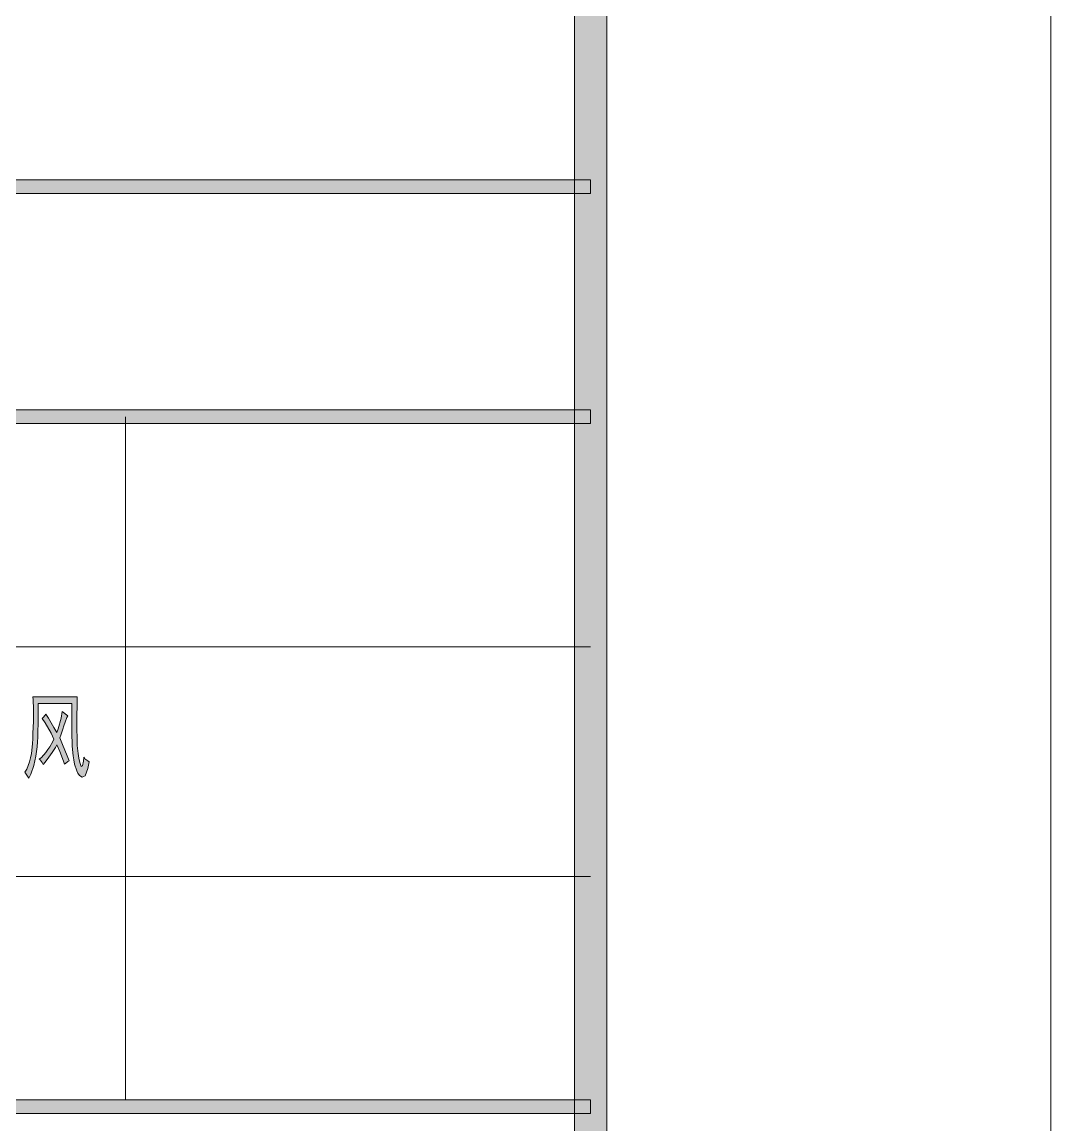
# Model space of a CAD drawing. Header units: millimetres. Extents: x 564 to 880, y 85 to 763.
# Drawn here: x 877.638 to 879.873, y 752.438 to 754.834 of the extents above; entities that cross this region are included whole.
import ezdxf

# ---------------------------------------------------------------- set-up
doc = ezdxf.new("R2010")
doc.units = ezdxf.units.MM

msp = doc.modelspace()

# ---------------------------------------------------------------- hatches: boundary and pattern name
h = msp.add_hatch(color=0)
h.dxf.hatch_style = 2
h.paths.add_polyline_path([(878.9084, 721.6862), (878.8386, 721.7563), (878.8386, 761.6824), (878.9084, 761.7526)])
h = msp.add_hatch(color=0)
h.dxf.hatch_style = 2
h.paths.add_polyline_path([(878.8734, 754.4916), (878.8734, 754.4616), (875.3864, 754.4616), (875.3864, 754.4916)])
h = msp.add_hatch(color=0)
h.dxf.hatch_style = 2
h.paths.add_polyline_path([(875.3763, 753.9621), (875.3763, 753.9918), (878.8734, 753.9918), (878.8734, 753.9621)])
h = msp.add_hatch(color=0)
h.dxf.hatch_style = 2
h.paths.add_polyline_path([(877.7585, 753.3685), (877.7578, 753.3528), (877.7574, 753.3245), (877.7574, 753.3117), (877.7574, 753.2988), (877.7578, 753.2784), (877.7581, 753.2705), (877.7581, 753.2626), (877.7603, 753.2451), (877.7621, 753.2354), (877.7642, 753.2258), (877.7671, 753.2172), (877.7681, 753.2179), (877.7696, 753.2186), (877.7717, 753.2283), (877.7724, 753.2376), (877.7749, 753.234), (877.781, 753.229), (877.7842, 753.2272), (877.7814, 753.2129), (877.7753, 753.1968), (877.7721, 753.1954), (877.7692, 753.1939), (877.7631, 753.1975), (877.7599, 753.2025), (877.7571, 753.2075), (877.7524, 753.2219), (877.751, 753.2312), (877.7492, 753.2405), (877.7474, 753.2609), (877.747, 753.2716), (877.7467, 753.2823), (877.7467, 753.3238), (877.7467, 753.3542), (877.6737, 753.3542), (877.6737, 753.3227), (877.673, 753.2805), (877.6723, 753.2705), (877.6712, 753.2601), (877.6683, 753.2397), (877.6662, 753.2297), (877.664, 753.2193), (877.6572, 753.2007), (877.6529, 753.1918), (877.6504, 753.1957), (877.6461, 753.2022), (877.6447, 753.2047), (877.6486, 753.2111), (877.6544, 753.2272), (877.6565, 753.2362), (877.6587, 753.2455), (877.6612, 753.2662), (877.6619, 753.278), (877.6622, 753.2895), (877.663, 753.3149), (877.663, 753.3285), (877.663, 753.3421), (877.6626, 753.3621), (877.6622, 753.3685)])
h = msp.add_hatch(color=0)
h.dxf.hatch_style = 2
h.paths.add_polyline_path([(877.7377, 753.327), (877.7359, 753.3238), (877.732, 753.3131), (877.7295, 753.3056), (877.727, 753.2984), (877.7224, 753.2848), (877.7202, 753.2791), (877.7266, 753.2648), (877.7367, 753.2401), (877.7406, 753.2297), (877.7377, 753.2276), (877.7327, 753.2236), (877.7306, 753.2219), (877.7284, 753.2283), (877.7202, 753.2498), (877.7141, 753.2641), (877.7109, 753.2583), (877.7041, 753.2473), (877.7005, 753.2422), (877.6969, 753.2372), (877.6887, 753.2265), (877.6841, 753.2211), (877.6819, 753.2254), (877.6776, 753.2312), (877.6758, 753.2329), (877.6805, 753.2365), (877.6898, 753.2473), (877.6941, 753.2537), (877.6987, 753.2601), (877.7052, 753.2716), (877.7077, 753.2766), (877.702, 753.2891), (877.6887, 753.3117), (877.6819, 753.3213), (877.6844, 753.3238), (877.6887, 753.3285), (877.6902, 753.331), (877.6959, 753.3217), (877.7077, 753.302), (877.7138, 753.2909), (877.717, 753.2991), (877.7231, 753.3217), (877.7259, 753.3363)])
h = msp.add_hatch(color=0)
h.dxf.hatch_style = 2
h.paths.add_polyline_path([(875.3864, 752.463), (875.3864, 752.493), (878.8734, 752.493), (878.8734, 752.463)])

# ---------------------------------------------------------------- linework, layer by layer
at = {"color": 0, "lineweight": 0}
for points in [[(820.4786, 720.7212), (879.8734, 720.7212), (879.8734, 762.7175), (820.4786, 762.7175)], [(878.9084, 721.6862), (878.8386, 721.7563), (878.8386, 761.6824), (878.9084, 761.7526)], [(878.8734, 754.4916), (878.8734, 754.4616), (875.3864, 754.4616), (875.3864, 754.4916)], [(875.3763, 753.9621), (875.3763, 753.9918), (878.8734, 753.9918), (878.8734, 753.9621)], [(877.7585, 753.3685), (877.7578, 753.3528), (877.7574, 753.3245), (877.7574, 753.3117), (877.7574, 753.2988), (877.7578, 753.2784), (877.7581, 753.2705), (877.7581, 753.2626), (877.7603, 753.2451), (877.7621, 753.2354), (877.7642, 753.2258), (877.7671, 753.2172), (877.7681, 753.2179), (877.7696, 753.2186), (877.7717, 753.2283), (877.7724, 753.2376), (877.7749, 753.234), (877.781, 753.229), (877.7842, 753.2272), (877.7814, 753.2129), (877.7753, 753.1968), (877.7721, 753.1954), (877.7692, 753.1939), (877.7631, 753.1975), (877.7599, 753.2025), (877.7571, 753.2075), (877.7524, 753.2219), (877.751, 753.2312), (877.7492, 753.2405), (877.7474, 753.2609), (877.747, 753.2716), (877.7467, 753.2823), (877.7467, 753.3238), (877.7467, 753.3542), (877.6737, 753.3542), (877.6737, 753.3227), (877.673, 753.2805), (877.6723, 753.2705), (877.6712, 753.2601), (877.6683, 753.2397), (877.6662, 753.2297), (877.664, 753.2193), (877.6572, 753.2007), (877.6529, 753.1918), (877.6504, 753.1957), (877.6461, 753.2022), (877.6447, 753.2047), (877.6486, 753.2111), (877.6544, 753.2272), (877.6565, 753.2362), (877.6587, 753.2455), (877.6612, 753.2662), (877.6619, 753.278), (877.6622, 753.2895), (877.663, 753.3149), (877.663, 753.3285), (877.663, 753.3421), (877.6626, 753.3621), (877.6622, 753.3685)], [(877.7377, 753.327), (877.7359, 753.3238), (877.732, 753.3131), (877.7295, 753.3056), (877.727, 753.2984), (877.7224, 753.2848), (877.7202, 753.2791), (877.7266, 753.2648), (877.7367, 753.2401), (877.7406, 753.2297), (877.7377, 753.2276), (877.7327, 753.2236), (877.7306, 753.2219), (877.7284, 753.2283), (877.7202, 753.2498), (877.7141, 753.2641), (877.7109, 753.2583), (877.7041, 753.2473), (877.7005, 753.2422), (877.6969, 753.2372), (877.6887, 753.2265), (877.6841, 753.2211), (877.6819, 753.2254), (877.6776, 753.2312), (877.6758, 753.2329), (877.6805, 753.2365), (877.6898, 753.2473), (877.6941, 753.2537), (877.6987, 753.2601), (877.7052, 753.2716), (877.7077, 753.2766), (877.702, 753.2891), (877.6887, 753.3117), (877.6819, 753.3213), (877.6844, 753.3238), (877.6887, 753.3285), (877.6902, 753.331), (877.6959, 753.3217), (877.7077, 753.302), (877.7138, 753.2909), (877.717, 753.2991), (877.7231, 753.3217), (877.7259, 753.3363)], [(875.3864, 752.463), (875.3864, 752.493), (878.8734, 752.493), (878.8734, 752.463)]]:
    msp.add_lwpolyline(points, close=True, dxfattribs=at)
for points in [[(877.863, 753.9768), (877.863, 752.492)], [(875.3763, 753.4773), (878.8734, 753.4773)], [(875.3763, 752.9778), (878.8734, 752.9778)]]:
    msp.add_lwpolyline(points, dxfattribs=at)

doc.saveas('drawing.dxf')
